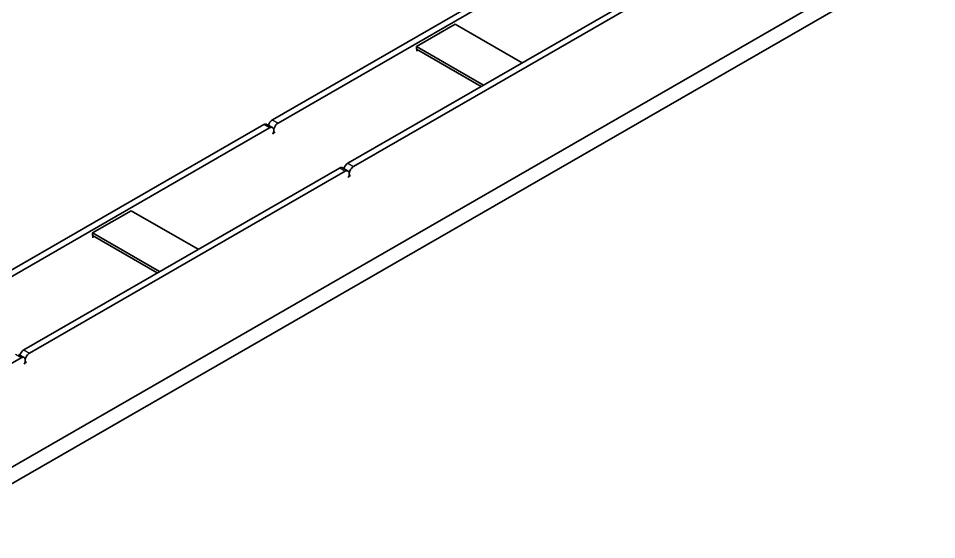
# Model space of a CAD drawing. Header units: millimetres. Extents: x 0 to 84100, y 0 to 59400.
# Drawn here: x 70550 to 77438, y 13076 to 16987 of the extents above; entities that cross this region are included whole.
import ezdxf

# ---------------------------------------------------------------- set-up
doc = ezdxf.new("R2010")
doc.units = ezdxf.units.MM
doc.header["$LTSCALE"] = 100
doc.layers.add('Visible (ISO)', color=7, linetype='Continuous', lineweight=35)
doc.layers.add('Visible Narrow (ISO)', color=7, linetype='Continuous', lineweight=25)

msp = doc.modelspace()

# ---------------------------------------------------------------- linework, layer by layer
at = {"layer": 'Visible (ISO)'}
for p, q in [((77438.08, 17614.43), (70367.02, 13542.47)), ((74822.5, 17589.01), (72455.1, 16225.72)), ((72497.53, 16201.29), (74864.92, 17564.58)), ((70473.08, 13480.92), (77332.02, 17430.72)), ((75388.18, 17263.25), (73020.79, 15899.96)), ((73063.21, 15875.53), (75430.61, 17238.82)), ((73536.27, 16776.57), (73826.18, 16943.52)), ((74329.57, 16653.64), (73826.18, 16943.52)), ((73536.27, 16756.13), (73536.27, 16776.57)), ((73536.27, 16776.57), (74039.65, 16486.69)), ((74021.91, 16476.47), (73536.27, 16756.13)), ((73539.8, 16740.18), (73539.8, 16754.09)), ((72392.17, 16189.48), (70024.78, 14826.19)), ((72414.38, 16191.66), (72456.8, 16167.23)), ((70067.2, 14801.76), (72434.6, 16165.05)), ((72461.85, 16126.17), (72458.48, 16117.48)), ((72473.65, 16126.22), (72470.28, 16131.02)), ((72957.86, 15863.72), (70590.46, 14500.43)), ((72980.06, 15865.9), (73022.49, 15841.47)), ((70632.89, 14476), (73000.28, 15839.29)), ((73027.53, 15800.41), (73024.16, 15791.73)), ((73039.33, 15800.46), (73035.96, 15805.27)), ((71105.94, 15377.03), (71395.86, 15543.98)), ((71899.24, 15254.11), (71395.86, 15543.98)), ((71105.94, 15356.6), (71105.94, 15377.03)), ((71105.94, 15377.03), (71609.33, 15087.16)), ((71591.58, 15076.94), (71105.94, 15356.6)), ((71109.48, 15340.65), (71109.48, 15354.56)), ((70549.74, 14466.37), (70592.16, 14441.94)), ((68202.56, 13076.47), (70569.96, 14439.76)), ((70597.21, 14400.88), (70593.84, 14392.2)), ((70609.01, 14400.93), (70605.64, 14405.74))]:
    msp.add_line(p, q, dxfattribs=at)
for centre, major_axis, start_param, end_param in [((72392.17, 16153.1), (22.21, 38.56), 0, 0.7834645), ((72455.1, 16189.34), (-22.21, -38.56), 3.9250571, 5.1364622), ((72497.53, 16164.91), (-22.21, -38.56), 3.9250571, 6.0194522), ((72434.6, 16128.67), (22.21, 38.56), 4.9722547, 7.0666498), ((72957.86, 15827.34), (22.21, 38.56), 0, 0.7834645), ((73020.79, 15863.58), (-22.21, -38.56), 3.9250571, 5.1364622), ((73000.28, 15802.91), (22.21, 38.56), 4.9722547, 7.0666498), ((73063.21, 15839.15), (-22.21, -38.56), 3.9250571, 6.0194522), ((70590.46, 14464.05), (-22.21, -38.56), 3.9250571, 5.1364622), ((70632.89, 14439.62), (-22.21, -38.56), 3.9250571, 6.0194522), ((70569.96, 14403.38), (22.21, 38.56), 4.9722547, 7.0666498)]:
    msp.add_ellipse(centre, major_axis=major_axis, ratio=0.5780931, start_param=start_param, end_param=end_param, dxfattribs=at)
at = {"layer": 'Visible Narrow (ISO)'}
for p, q in [((72434.6, 16165.05), (72392.17, 16189.48)), ((72455.1, 16225.72), (72497.53, 16201.29)), ((72464.45, 16134.38), (72470.28, 16131.02)), ((73000.28, 15839.29), (72957.86, 15863.72)), ((73020.79, 15899.96), (73063.21, 15875.53)), ((73030.14, 15808.62), (73035.96, 15805.27)), ((70590.46, 14500.43), (70632.89, 14476)), ((70569.96, 14439.76), (70527.53, 14464.19)), ((70599.81, 14409.09), (70605.64, 14405.74))]:
    msp.add_line(p, q, dxfattribs=at)

doc.saveas('drawing.dxf')
